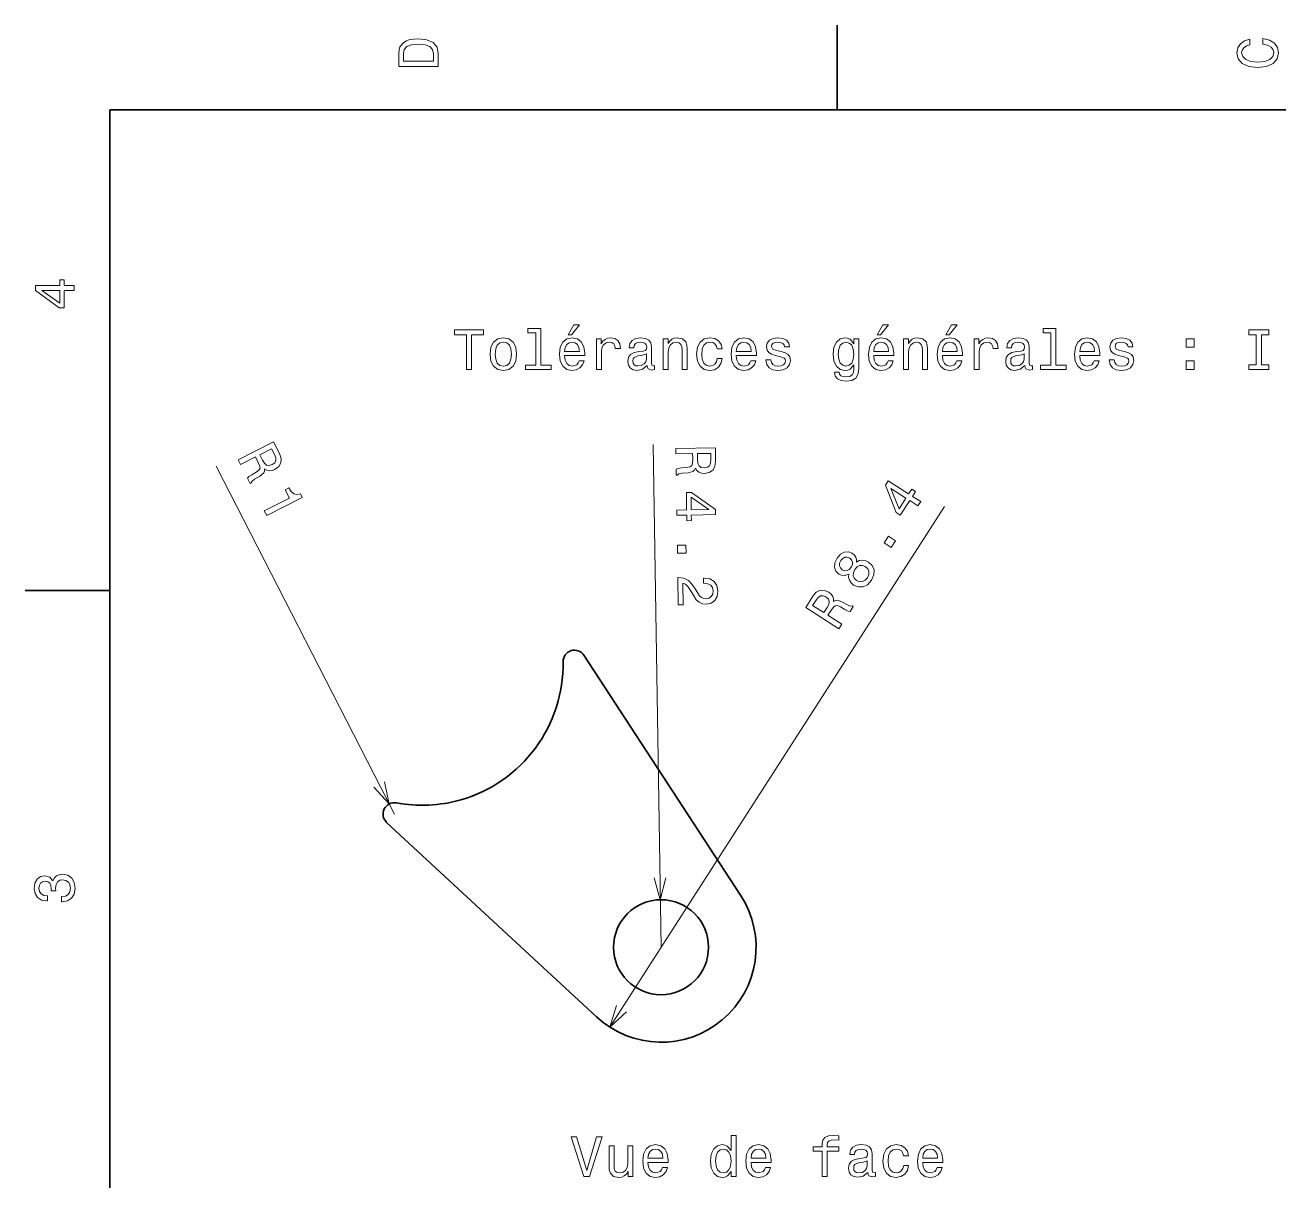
# Model space of a CAD drawing. Extents: x 0 to 297, y 0 to 210.
# Drawn here: x 2.5 to 113.4, y 105.3 to 207.5 of the extents above; entities that cross this region are included whole.
import ezdxf

# ---------------------------------------------------------------- set-up
doc = ezdxf.new("R2010")
doc.units = 0

msp = doc.modelspace()

# ---------------------------------------------------------------- linework, layer by layer
at = {"color": 7, "lineweight": 35, "ltscale": 0.1875}
for p, q in [((74.300003, 200), (74.300003, 207.5)), ((10, 157.5), (2.5, 157.5))]:
    msp.add_line(p, q, dxfattribs=at)
at = {"color": 7, "lineweight": 35}
for p, q in [((287, 200), (10, 200)), ((10, 200), (10, 10)), ((65.762527, 130.56308), (51.910587, 151.782425)), ((34.46698, 137.011246), (53.017422, 119.811623))]:
    msp.add_line(p, q, dxfattribs=at)
at = {"color": 7, "lineweight": 13}
for p, q in [((58.728611, 125.971352), (58.031227, 170.418152)), ((35.146881, 137.744553), (19.380802, 168.495377)), ((54.184708, 118.906441), (83.795189, 164.945099))]:
    msp.add_line(p, q, dxfattribs=at)
for points in [[(35.533215, 204.994965), (35.533215, 203.829971), (39.033215, 203.829971), (39.033215, 204.994965), (38.922264, 205.544678), (38.584366, 205.953171), (38.034657, 206.205338), (37.283215, 206.296112), (36.516644, 206.215424), (36.21405, 206.114563), (35.971977, 205.973343), (35.644165, 205.56485), (35.563473, 205.297562)], [(111.93206, 205.817017), (112.35569, 205.716141), (112.658287, 205.549713), (112.844887, 205.317734), (112.905403, 205.045395), (112.814629, 204.71759), (112.54229, 204.460388), (112.098488, 204.28891), (111.483215, 204.233429), (110.872986, 204.28891), (110.424141, 204.455338), (110.151802, 204.71254), (110.055984, 205.045395), (110.106415, 205.287476), (110.247627, 205.494247), (110.474571, 205.655624), (110.787247, 205.766571), (110.787247, 206.245682), (110.308144, 206.094391), (109.94503, 205.832138), (109.718086, 205.474075), (109.637398, 205.045395), (109.763474, 204.510818), (110.116501, 204.10231), (110.696472, 203.840057), (111.483215, 203.749283), (112.269958, 203.840057), (112.84993, 204.10231), (113.208, 204.510818), (113.329041, 205.045395), (113.233215, 205.51442), (112.965927, 205.892654), (112.527161, 206.159943), (111.93206, 206.301163)], [(35.951801, 204.959656), (36.027451, 205.342941), (36.259438, 205.605194), (36.672985, 205.761536), (37.283215, 205.811966), (37.873272, 205.756485), (38.286816, 205.600143), (38.533936, 205.332855), (38.614628, 204.959656), (38.614628, 204.298996), (35.951801, 204.298996)], [(6.833213, 184.02739), (6.833213, 184.481277), (5.965778, 184.481277), (5.965778, 184.98056), (5.56232, 184.98056), (5.56232, 184.481277), (3.408862, 184.481277), (3.408862, 184.022339), (5.521974, 182.489197), (5.965778, 182.489197), (5.965778, 184.02739)], [(5.56232, 182.912827), (3.993876, 184.02739), (5.56232, 184.02739)], [(50.509377, 180.128555), (50.806927, 180.128555), (51.507935, 180.985901), (51.013699, 180.985901)], [(77.83358, 180.128555), (78.131134, 180.128555), (78.832138, 180.985901), (78.337906, 180.985901)], [(83.905624, 180.128555), (84.203171, 180.128555), (84.904182, 180.985901), (84.409943, 180.985901)], [(41.5173, 177.052185), (41.981277, 177.052185), (41.981277, 180.128555), (43.040356, 180.128555), (43.040356, 180.552185), (40.453178, 180.552185), (40.453178, 180.128555), (41.5173, 180.128555)], [(43.610241, 178.403763), (43.690933, 177.788498), (43.92292, 177.33461), (44.291077, 177.052185), (44.785313, 176.95636), (45.274506, 177.052185), (45.642662, 177.329559), (45.874649, 177.783447), (45.960384, 178.403763), (45.874649, 179.019043), (45.642662, 179.477982), (45.274506, 179.755356), (44.785313, 179.856216), (44.291077, 179.755356), (43.92292, 179.472931), (43.690933, 179.019043)], [(47.65995, 180.300018), (47.65995, 177.425385), (46.747128, 177.425385), (46.747128, 177.052185), (49.011536, 177.052185), (49.011536, 177.425385), (48.103756, 177.425385), (48.103756, 180.673218), (46.963985, 180.673218), (46.963985, 180.300018)], [(50.201736, 178.277695), (51.976955, 178.277695), (51.981998, 178.484467), (51.901306, 179.064438), (51.679405, 179.498154), (51.326378, 179.760391), (50.857357, 179.856216), (50.398426, 179.755356), (50.045399, 179.472931), (49.818455, 179.014008), (49.737762, 178.408813), (49.813412, 177.788498), (50.040356, 177.33461), (50.388336, 177.052185), (50.842228, 176.95636), (51.2356, 177.021927), (51.558365, 177.19339), (51.795399, 177.465729), (51.931564, 177.828842), (51.492805, 177.828842), (51.402027, 177.627106), (51.270905, 177.475815), (50.897705, 177.354782), (50.610241, 177.410248), (50.393379, 177.586761), (50.252171, 177.874237), (50.201736, 178.262558)], [(53.015862, 177.052185), (53.459663, 177.052185), (53.459663, 178.600449), (53.505051, 178.973648), (53.64122, 179.240952), (53.863121, 179.402328), (54.160671, 179.457809), (54.382576, 179.422501), (54.549, 179.32164), (54.649864, 179.150162), (54.685169, 178.918182), (55.134018, 178.918182), (55.073498, 179.326675), (54.90707, 179.619186), (54.629692, 179.7957), (54.25145, 179.856216), (53.994247, 179.815872), (53.772343, 179.715012), (53.575657, 179.543533), (53.419319, 179.311554), (53.419319, 179.760391), (53.015862, 179.760391)], [(57.494247, 177.405212), (57.494247, 177.390076), (57.519463, 177.218613), (57.595108, 177.09758), (57.912834, 177.001755), (58.15995, 177.042099), (58.15995, 177.38504), (58.054047, 177.369904), (57.912834, 177.435471), (57.887619, 177.637207), (57.887619, 179.039215), (57.827099, 179.397293), (57.650589, 179.649445), (57.342949, 179.800751), (56.909233, 179.856216), (56.485603, 179.7957), (56.17292, 179.624237), (55.976234, 179.356934), (55.910675, 179.003922), (55.910675, 178.973648), (56.30909, 178.973648), (56.344391, 179.185471), (56.455341, 179.336761), (56.636898, 179.427551), (56.894104, 179.462845), (57.14122, 179.437637), (57.317734, 179.361984), (57.423641, 179.230865), (57.458946, 179.049301), (57.43877, 178.837494), (57.358078, 178.731583), (57.156349, 178.681152), (56.778107, 178.640808), (56.344391, 178.550018), (56.036755, 178.388641), (55.855198, 178.136475), (55.799721, 177.763275), (55.850155, 177.43042), (56.006493, 177.183304), (56.258656, 177.026962), (56.606636, 176.971497), (57.075661, 177.077408)], [(58.921478, 177.052185), (59.365284, 177.052185), (59.365284, 178.615585), (59.410675, 178.973648), (59.556927, 179.235901), (59.783871, 179.397293), (60.086464, 179.457809), (60.328541, 179.407379), (60.479836, 179.27121), (60.555485, 179.044266), (60.580704, 178.741669), (60.580704, 177.052185), (61.024506, 177.052185), (61.024506, 178.832443), (61.004333, 179.190521), (60.913555, 179.488068), (60.616005, 179.760391), (60.152027, 179.856216), (59.894821, 179.820923), (59.677963, 179.725098), (59.491364, 179.563705), (59.345108, 179.346848), (59.345108, 179.760391), (58.921478, 179.760391)], [(63.682289, 178.862701), (64.121048, 178.862701), (64.030273, 179.266159), (63.813412, 179.583893), (63.475517, 179.780579), (63.036755, 179.856216), (62.552605, 179.755356), (62.184448, 179.472931), (61.952461, 179.014008), (61.871769, 178.398727), (61.947418, 177.788498), (62.174362, 177.33461), (62.532433, 177.052185), (63.021626, 176.95636), (63.455345, 177.032013), (63.79324, 177.24382), (64.025223, 177.576675), (64.126091, 178.020477), (63.702461, 178.020477), (63.626812, 177.738068), (63.485603, 177.526245), (63.283875, 177.395126), (63.036755, 177.354782), (62.729118, 177.420334), (62.507217, 177.62207), (62.371048, 177.949875), (62.325661, 178.413849), (62.371048, 178.867752), (62.51226, 179.195557), (62.739204, 179.397293), (63.036755, 179.467896), (63.299004, 179.422501), (63.495689, 179.306503), (63.626812, 179.114868)], [(65.381851, 178.277695), (67.157074, 178.277695), (67.162109, 178.484467), (67.081421, 179.064438), (66.85952, 179.498154), (66.506493, 179.760391), (66.037476, 179.856216), (65.578537, 179.755356), (65.225517, 179.472931), (64.998566, 179.014008), (64.917877, 178.408813), (64.99353, 177.788498), (65.220474, 177.33461), (65.568451, 177.052185), (66.022346, 176.95636), (66.415718, 177.021927), (66.73848, 177.19339), (66.975517, 177.465729), (67.111679, 177.828842), (66.67292, 177.828842), (66.582138, 177.627106), (66.451019, 177.475815), (66.07782, 177.354782), (65.790359, 177.410248), (65.573502, 177.586761), (65.432289, 177.874237), (65.381851, 178.262558)], [(69.355919, 178.630722), (68.927246, 178.731583), (68.60952, 178.84758), (68.503616, 179.08461), (68.533875, 179.251038), (68.639778, 179.37207), (68.811249, 179.447723), (69.058365, 179.477982), (69.295395, 179.447723), (69.481995, 179.356934), (69.603035, 179.220779), (69.653465, 179.039215), (70.087189, 179.039215), (70.087189, 179.049301), (70.011536, 179.377106), (69.804764, 179.634323), (69.481995, 179.7957), (69.058365, 179.856216), (68.629692, 179.7957), (68.317017, 179.629272), (68.120331, 179.382156), (68.059807, 179.069473), (68.105194, 178.766876), (68.246407, 178.555069), (68.478394, 178.403763), (68.816292, 178.297867), (69.310532, 178.176819), (69.613121, 178.050751), (69.693817, 177.949875), (69.724075, 177.798584), (69.67868, 177.611984), (69.557648, 177.470779), (69.360962, 177.37999), (69.098709, 177.349731), (68.821335, 177.37999), (68.619606, 177.485901), (68.483437, 177.657379), (68.427963, 177.894409), (67.99929, 177.894409), (68.069893, 177.490952), (68.276665, 177.198441), (68.604477, 177.021927), (69.058365, 176.95636), (69.532433, 177.021927), (69.880417, 177.198441), (70.092224, 177.480865), (70.167877, 177.849014), (70.112404, 178.166733), (69.956062, 178.383591), (69.698853, 178.524811)], [(76.209663, 177.173218), (76.209663, 179.760391), (75.786026, 179.760391), (75.786026, 179.32164), (75.438049, 179.720047), (75.226227, 179.820923), (74.989197, 179.856216), (74.560532, 179.755356), (74.227676, 179.472931), (74.010818, 179.019043), (73.935165, 178.408813), (74.010818, 177.793533), (74.227676, 177.339645), (74.560532, 177.052185), (74.989197, 176.95636), (75.231277, 176.991669), (75.433006, 177.082443), (75.786026, 177.465729), (75.786026, 177.082443), (75.745682, 176.779846), (75.634735, 176.562988), (75.422913, 176.436905), (75.105194, 176.391525), (74.82782, 176.421783), (74.631134, 176.497437), (74.515137, 176.628555), (74.479836, 176.805069), (74.051163, 176.805069), (74.051163, 176.784897), (74.116722, 176.462128), (74.318451, 176.220047), (74.64122, 176.063705), (75.079979, 176.00824), (75.604477, 176.083893), (75.952454, 176.2957), (76.149139, 176.663864)], [(77.52594, 178.277695), (79.301163, 178.277695), (79.306198, 178.484467), (79.22551, 179.064438), (79.003609, 179.498154), (78.650581, 179.760391), (78.181564, 179.856216), (77.722626, 179.755356), (77.369598, 179.472931), (77.142654, 179.014008), (77.061966, 178.408813), (77.137619, 177.788498), (77.364563, 177.33461), (77.71254, 177.052185), (78.166428, 176.95636), (78.559807, 177.021927), (78.882568, 177.19339), (79.119598, 177.465729), (79.255768, 177.828842), (78.817009, 177.828842), (78.726227, 177.627106), (78.595108, 177.475815), (78.221909, 177.354782), (77.934448, 177.410248), (77.71759, 177.586761), (77.57637, 177.874237), (77.52594, 178.262558)], [(80.173637, 177.052185), (80.617439, 177.052185), (80.617439, 178.615585), (80.662827, 178.973648), (80.809082, 179.235901), (81.036026, 179.397293), (81.338623, 179.457809), (81.580696, 179.407379), (81.731995, 179.27121), (81.807648, 179.044266), (81.832855, 178.741669), (81.832855, 177.052185), (82.276665, 177.052185), (82.276665, 178.832443), (82.256485, 179.190521), (82.16571, 179.488068), (81.868164, 179.760391), (81.40419, 179.856216), (81.14698, 179.820923), (80.930122, 179.725098), (80.743523, 179.563705), (80.597267, 179.346848), (80.597267, 179.760391), (80.173637, 179.760391)], [(83.597992, 178.277695), (85.373199, 178.277695), (85.37825, 178.484467), (85.297554, 179.064438), (85.075653, 179.498154), (84.722626, 179.760391), (84.253609, 179.856216), (83.794678, 179.755356), (83.44165, 179.472931), (83.214706, 179.014008), (83.13401, 178.408813), (83.209656, 177.788498), (83.4366, 177.33461), (83.784592, 177.052185), (84.23848, 176.95636), (84.631851, 177.021927), (84.95462, 177.19339), (85.19165, 177.465729), (85.32782, 177.828842), (84.889053, 177.828842), (84.798279, 177.627106), (84.667152, 177.475815), (84.293953, 177.354782), (84.006485, 177.410248), (83.789627, 177.586761), (83.648422, 177.874237), (83.597992, 178.262558)], [(86.412109, 177.052185), (86.855911, 177.052185), (86.855911, 178.600449), (86.901306, 178.973648), (87.037468, 179.240952), (87.259369, 179.402328), (87.556915, 179.457809), (87.778824, 179.422501), (87.945251, 179.32164), (88.046112, 179.150162), (88.081421, 178.918182), (88.530258, 178.918182), (88.469742, 179.326675), (88.303314, 179.619186), (88.02594, 179.7957), (87.647697, 179.856216), (87.390495, 179.815872), (87.168594, 179.715012), (86.971909, 179.543533), (86.815567, 179.311554), (86.815567, 179.760391), (86.412109, 179.760391)], [(90.890488, 177.405212), (90.890488, 177.390076), (90.91571, 177.218613), (90.991356, 177.09758), (91.309082, 177.001755), (91.556198, 177.042099), (91.556198, 177.38504), (91.450287, 177.369904), (91.309082, 177.435471), (91.283859, 177.637207), (91.283859, 179.039215), (91.223343, 179.397293), (91.046829, 179.649445), (90.739197, 179.800751), (90.305481, 179.856216), (89.881851, 179.7957), (89.569168, 179.624237), (89.372482, 179.356934), (89.306915, 179.003922), (89.306915, 178.973648), (89.705338, 178.973648), (89.740639, 179.185471), (89.851593, 179.336761), (90.033142, 179.427551), (90.290344, 179.462845), (90.537468, 179.437637), (90.713982, 179.361984), (90.819885, 179.230865), (90.855194, 179.049301), (90.835022, 178.837494), (90.754326, 178.731583), (90.552597, 178.681152), (90.174355, 178.640808), (89.740639, 178.550018), (89.432999, 178.388641), (89.25145, 178.136475), (89.195969, 177.763275), (89.246399, 177.43042), (89.40274, 177.183304), (89.654907, 177.026962), (90.002884, 176.971497), (90.471909, 177.077408)], [(93.200287, 180.300018), (93.200287, 177.425385), (92.287468, 177.425385), (92.287468, 177.052185), (94.55188, 177.052185), (94.55188, 177.425385), (93.644096, 177.425385), (93.644096, 180.673218), (92.504326, 180.673218), (92.504326, 180.300018)], [(95.742081, 178.277695), (97.517288, 178.277695), (97.522339, 178.484467), (97.441643, 179.064438), (97.219742, 179.498154), (96.866714, 179.760391), (96.397697, 179.856216), (95.938766, 179.755356), (95.585739, 179.472931), (95.358795, 179.014008), (95.278099, 178.408813), (95.353745, 177.788498), (95.580688, 177.33461), (95.92868, 177.052185), (96.382568, 176.95636), (96.77594, 177.021927), (97.098709, 177.19339), (97.335739, 177.465729), (97.471909, 177.828842), (97.033142, 177.828842), (96.942368, 177.627106), (96.811241, 177.475815), (96.438042, 177.354782), (96.150574, 177.410248), (95.933716, 177.586761), (95.792511, 177.874237), (95.742081, 178.262558)], [(99.716141, 178.630722), (99.28746, 178.731583), (98.969742, 178.84758), (98.863831, 179.08461), (98.894089, 179.251038), (99, 179.37207), (99.171471, 179.447723), (99.418587, 179.477982), (99.655624, 179.447723), (99.842224, 179.356934), (99.963257, 179.220779), (100.013687, 179.039215), (100.447403, 179.039215), (100.447403, 179.049301), (100.371758, 179.377106), (100.164986, 179.634323), (99.842224, 179.7957), (99.418587, 179.856216), (98.989914, 179.7957), (98.677231, 179.629272), (98.480545, 179.382156), (98.420029, 179.069473), (98.465424, 178.766876), (98.606628, 178.555069), (98.838615, 178.403763), (99.176514, 178.297867), (99.670746, 178.176819), (99.973343, 178.050751), (100.054031, 177.949875), (100.08429, 177.798584), (100.03891, 177.611984), (99.91787, 177.470779), (99.721184, 177.37999), (99.458939, 177.349731), (99.181557, 177.37999), (98.979828, 177.485901), (98.843658, 177.657379), (98.788185, 177.894409), (98.359512, 177.894409), (98.430115, 177.490952), (98.636887, 177.198441), (98.964699, 177.021927), (99.418587, 176.95636), (99.892654, 177.021927), (100.240631, 177.198441), (100.452454, 177.480865), (100.528099, 177.849014), (100.472626, 178.166733), (100.316284, 178.383591), (100.059082, 178.524811)], [(105.157784, 179.008957), (105.853745, 179.008957), (105.853745, 179.760391), (105.157784, 179.760391)], [(111.345825, 177.475815), (110.700287, 177.475815), (110.700287, 177.052185), (112.45533, 177.052185), (112.45533, 177.475815), (111.809799, 177.475815), (111.809799, 180.128555), (112.45533, 180.128555), (112.45533, 180.552185), (110.700287, 180.552185), (110.700287, 180.128555), (111.345825, 180.128555)], [(44.064129, 178.408813), (44.10952, 178.862701), (44.250729, 179.190521), (44.477676, 179.392242), (44.785313, 179.462845), (45.087906, 179.392242), (45.31485, 179.195557), (45.456062, 178.862701), (45.506493, 178.408813), (45.456062, 177.949875), (45.31485, 177.61702), (45.087906, 177.415298), (44.785313, 177.349731), (44.477676, 177.415298), (44.250729, 177.61702), (44.10952, 177.949875)], [(50.201736, 178.650894), (50.257214, 178.998871), (50.393379, 179.256073), (50.600155, 179.412415), (50.87249, 179.467896), (51.139778, 179.412415), (51.34655, 179.256073), (51.472633, 178.998871), (51.518021, 178.650894)], [(65.381851, 178.650894), (65.437332, 178.998871), (65.573502, 179.256073), (65.780273, 179.412415), (66.052605, 179.467896), (66.319893, 179.412415), (66.526665, 179.256073), (66.652748, 178.998871), (66.698135, 178.650894)], [(74.394104, 178.408813), (74.439484, 178.857666), (74.575653, 179.190521), (74.787476, 179.387207), (75.069893, 179.457809), (75.367447, 179.387207), (75.58934, 179.190521), (75.72551, 178.857666), (75.77594, 178.408813), (75.72551, 177.949875), (75.58934, 177.62207), (75.367447, 177.420334), (75.069893, 177.354782), (74.787476, 177.420334), (74.575653, 177.62207), (74.439484, 177.954926)], [(77.52594, 178.650894), (77.581421, 178.998871), (77.71759, 179.256073), (77.924362, 179.412415), (78.196693, 179.467896), (78.463989, 179.412415), (78.670761, 179.256073), (78.796837, 178.998871), (78.842224, 178.650894)], [(83.597992, 178.650894), (83.653458, 178.998871), (83.789627, 179.256073), (83.996399, 179.412415), (84.268738, 179.467896), (84.536026, 179.412415), (84.742798, 179.256073), (84.868881, 178.998871), (84.914268, 178.650894)], [(95.742081, 178.650894), (95.797546, 178.998871), (95.933716, 179.256073), (96.140488, 179.412415), (96.412827, 179.467896), (96.680115, 179.412415), (96.886887, 179.256073), (97.01297, 178.998871), (97.058357, 178.650894)], [(57.443813, 178.000305), (57.383293, 177.738068), (57.221912, 177.536331), (56.979836, 177.405212), (56.682289, 177.359818), (56.490646, 177.38504), (56.354477, 177.465729), (56.268742, 177.606934), (56.243526, 177.803619), (56.263699, 177.980133), (56.344391, 178.106216), (56.667156, 178.247437), (57.075661, 178.307953), (57.443813, 178.428986)], [(90.840057, 178.000305), (90.779541, 177.738068), (90.618164, 177.536331), (90.376083, 177.405212), (90.078537, 177.359818), (89.886887, 177.38504), (89.750725, 177.465729), (89.664993, 177.606934), (89.639771, 177.803619), (89.659943, 177.980133), (89.740639, 178.106216), (90.0634, 178.247437), (90.471909, 178.307953), (90.840057, 178.428986)], [(105.157784, 177.052185), (105.853745, 177.052185), (105.853745, 177.803619), (105.157784, 177.803619)], [(21.339993, 169.0578), (21.553974, 168.640442), (22.868889, 169.314606), (23.087475, 168.888275), (23.235073, 168.56723), (23.273487, 168.337555), (23.180611, 168.153915), (22.938843, 167.973282), (22.546448, 167.743759), (22.295475, 167.581085), (22.166016, 167.446701), (22.407608, 166.975479), (22.492874, 167.019196), (22.565613, 167.186844), (22.780567, 167.342392), (23.267094, 167.6315), (23.60046, 167.898773), (23.664223, 168.061813), (23.666656, 168.26709), (23.870888, 168.145111), (24.092384, 168.099976), (24.331261, 168.120438), (24.58292, 168.215454), (24.927677, 168.471558), (25.11837, 168.796036), (25.137047, 169.179657), (24.988308, 169.613464), (24.454502, 170.654633)], [(24.547024, 169.534576), (24.660454, 169.247009), (24.674126, 169.010315), (24.579178, 168.808624), (24.353058, 168.641678), (24.069759, 168.553101), (23.850563, 168.59375), (23.66394, 168.758759), (23.496548, 169.029999), (23.250351, 169.510178), (24.287025, 170.041687)], [(60.037151, 170.056213), (60.04451, 169.58725), (61.521996, 169.610428), (61.52951, 169.131378), (61.51992, 168.778168), (61.452805, 168.555176), (61.2883, 168.431549), (60.991577, 168.37645), (60.538136, 168.344116), (60.241096, 168.309204), (60.065556, 168.245911), (60.073864, 167.716446), (60.169674, 167.717941), (60.309048, 167.836136), (60.570629, 167.8806), (61.134846, 167.924759), (61.55204, 168.017044), (61.681328, 168.135086), (61.774288, 168.318115), (61.903519, 168.118393), (62.082226, 167.97998), (62.305523, 167.892685), (62.573257, 167.866623), (62.995728, 167.943863), (63.310246, 168.150558), (63.496643, 168.486374), (63.555077, 168.941238), (63.53672, 170.111115)], [(63.124397, 169.065613), (63.098969, 168.757538), (63.006561, 168.539215), (62.832207, 168.400299), (62.555576, 168.350555), (62.262314, 168.396393), (62.083687, 168.52977), (61.989281, 168.760315), (61.95908, 169.077606), (61.950615, 169.617157), (63.115456, 169.635437)], [(23.653049, 164.546326), (23.862431, 164.137939), (26.999378, 165.746262), (26.842916, 166.051422), (26.527748, 165.991852), (26.260918, 166.059082), (26.026661, 166.250671), (25.815891, 166.573349), (25.497261, 166.409973), (25.870003, 165.682953)], [(81.441956, 164.983536), (81.687485, 165.36528), (80.957916, 165.834518), (81.227997, 166.25444), (80.888672, 166.472687), (80.618584, 166.052765), (78.807396, 167.217651), (78.559143, 166.831665), (79.507057, 164.399139), (79.880325, 164.159058), (80.712387, 165.452759)], [(79.770149, 164.733612), (79.053902, 166.51944), (80.373062, 165.671021)], [(60.122463, 164.618835), (60.129585, 164.165009), (60.996914, 164.178619), (61.004745, 163.679398), (61.408157, 163.68573), (61.400322, 164.184937), (63.553516, 164.218719), (63.546314, 164.677612), (61.409409, 166.177399), (60.96566, 166.170441), (60.989792, 164.632446)], [(61.375717, 165.753189), (62.961452, 164.663391), (61.3932, 164.638779)], [(79.082703, 161.315353), (79.459183, 161.900696), (78.827171, 162.30719), (78.450699, 161.721832)], [(60.171268, 161.50856), (60.182186, 160.812683), (60.933533, 160.824463), (60.922615, 161.52034)], [(75.32531, 158.960144), (75.304947, 158.667435), (75.374886, 158.412582), (75.522705, 158.185577), (75.753868, 157.994934), (76.175026, 157.820007), (76.593193, 157.826874), (76.984436, 158.024963), (77.334808, 158.41124), (77.538239, 158.886032), (77.556206, 159.324188), (77.389023, 159.70755), (77.057892, 160.022446), (76.785812, 160.149475), (76.520683, 160.194077), (76.25705, 160.147766), (76.001877, 160.01207), (76.009201, 160.247223), (75.94561, 160.456009), (75.822319, 160.637238), (75.630852, 160.796371), (75.286041, 160.922195), (74.929688, 160.899551), (74.587234, 160.712051), (74.285049, 160.372742), (74.098907, 159.952789), (74.070343, 159.563416), (74.194809, 159.225525), (74.45504, 158.968216), (74.676521, 158.855743), (74.89257, 158.818726)], [(74.748146, 159.34935), (74.583336, 159.503311), (74.504593, 159.697876), (74.519188, 159.916336), (74.62439, 160.154495), (74.794724, 160.344757), (74.987465, 160.448639), (75.197159, 160.457687), (75.40834, 160.375824), (75.574661, 160.21489), (75.657646, 160.017609), (75.651535, 159.793671), (75.54483, 159.5625), (75.371758, 159.367996), (75.174774, 159.26683), (74.960846, 159.260513)], [(76.007278, 158.407593), (75.80703, 158.590363), (75.716476, 158.822479), (75.728958, 159.08429), (75.854469, 159.363342), (76.053596, 159.58905), (76.286644, 159.709), (76.535431, 159.72287), (76.787514, 159.620712), (77.002014, 159.422791), (77.105286, 159.182465), (77.101288, 158.915207), (76.978508, 158.640396), (76.776642, 158.410461), (76.535118, 158.295959), (76.273605, 158.290268)], [(60.216034, 158.655441), (60.253777, 156.250122), (60.687439, 156.256927), (60.657612, 158.15799), (60.896275, 158.055817), (61.095783, 157.877365), (61.462593, 157.323257), (61.618538, 157.028107), (61.840591, 156.6987), (62.096443, 156.465652), (62.396091, 156.334167), (62.734737, 156.289047), (63.156971, 156.381424), (63.486065, 156.623642), (63.692158, 156.990036), (63.760437, 157.46019), (63.667118, 157.942932), (63.424339, 158.307327), (63.042427, 158.538391), (62.541943, 158.611237), (62.471344, 158.610138), (62.478546, 158.151245), (62.518887, 158.151886), (62.862495, 158.111877), (63.116764, 157.979691), (63.281528, 157.765396), (63.341507, 157.478836), (63.29567, 157.185577), (63.173008, 156.966766), (62.978561, 156.822479), (62.732265, 156.768173), (62.499748, 156.799835), (62.301586, 156.892563), (62.127605, 157.051239), (61.972847, 157.270737), (61.806812, 157.56572), (61.48642, 158.054993), (61.148148, 158.397705), (60.741493, 158.598114), (60.231163, 158.655685)], [(74.458359, 154.125381), (74.712074, 154.519852), (73.469269, 155.319183), (73.728432, 155.722137), (73.932129, 156.010864), (74.111542, 156.159302), (74.316994, 156.171082), (74.594528, 156.052536), (74.989922, 155.828217), (75.256546, 155.692719), (75.437744, 155.648132), (75.724197, 156.093506), (75.6436, 156.14534), (75.46209, 156.124176), (75.219696, 156.232101), (74.725533, 156.50795), (74.327103, 156.662277), (74.154068, 156.635651), (73.975266, 156.534775), (73.978348, 156.772644), (73.906281, 156.986893), (73.768753, 157.183289), (73.56031, 157.353317), (73.165817, 157.523102), (72.789474, 157.525299), (72.448235, 157.349014), (72.147568, 157.002731), (71.514648, 156.018677)], [(72.437172, 156.660568), (72.629036, 156.902939), (72.826935, 157.033493), (73.049057, 157.052536), (73.3069, 156.940674), (73.525635, 156.740021), (73.600433, 156.530014), (73.551292, 156.285797), (73.400627, 156.004929), (73.108727, 155.551071), (72.128899, 156.181259)], [(5.73379, 129.979111), (5.769093, 129.979111), (6.253242, 130.059799), (6.616354, 130.296829), (6.848343, 130.670029), (6.934078, 131.164276), (6.848343, 131.688766), (6.626441, 132.082138), (6.273415, 132.334305), (5.819525, 132.425079), (5.521974, 132.384735), (5.279899, 132.273788), (5.0933, 132.092224), (4.957133, 131.850143), (4.684798, 132.177963), (4.251081, 132.293961), (3.857709, 132.218307), (3.560158, 132.00145), (3.373559, 131.648422), (3.307997, 131.164276), (3.388689, 130.710388), (3.610591, 130.362396), (3.963617, 130.135452), (4.432637, 130.059799), (4.46794, 130.059799), (4.46794, 130.508652), (4.145173, 130.548996), (3.913184, 130.680115), (3.771974, 130.891937), (3.721542, 131.189484), (3.761888, 131.451736), (3.867795, 131.643372), (4.039265, 131.759369), (4.271254, 131.804764), (4.518372, 131.759369), (4.684798, 131.638336), (4.785663, 131.426514), (4.815922, 131.139053), (4.810879, 130.942368), (5.209294, 130.942368), (5.199208, 131.189484), (5.244596, 131.507217), (5.365634, 131.744247), (5.56232, 131.885452), (5.819525, 131.935883), (6.112032, 131.880417), (6.328891, 131.734161), (6.465058, 131.502167), (6.510447, 131.194534), (6.460014, 130.876801), (6.308718, 130.644821), (6.066643, 130.498566), (5.73379, 130.443085)], [(53.033283, 109.219765), (52.155762, 106.23922), (51.253021, 109.219765), (50.773914, 109.219765), (51.903599, 105.714722), (52.407921, 105.714722), (53.51239, 109.219765)], [(64.920166, 106.133308), (64.920166, 105.714722), (65.363976, 105.714722), (65.363976, 109.335762), (64.925217, 109.335762), (64.925217, 108.009392), (64.587318, 108.392677), (64.380547, 108.483452), (64.143509, 108.518753), (63.714836, 108.417892), (63.381985, 108.135468), (63.165127, 107.68158), (63.089478, 107.07135), (63.165127, 106.461121), (63.381985, 106.002182), (63.714836, 105.714722), (64.143509, 105.618904), (64.380547, 105.654205), (64.592361, 105.74498)], [(72.979248, 107.953918), (72.979248, 105.714722), (73.42305, 105.714722), (73.42305, 107.953918), (74.431702, 107.953918), (74.431702, 108.332153), (73.42305, 108.332153), (73.42305, 108.498581), (73.458359, 108.70031), (73.574348, 108.836479), (73.771034, 108.917168), (74.053459, 108.947433), (74.431702, 108.927261), (74.431702, 109.310547), (73.952591, 109.335762), (73.518875, 109.290367), (73.216278, 109.154205), (73.034729, 108.917168), (72.979248, 108.579277), (72.979248, 108.332153), (72.16729, 108.332153), (72.16729, 107.953918)], [(56.235733, 108.422935), (55.791927, 108.422935), (55.791927, 106.859535), (55.741493, 106.496422), (55.595242, 106.234177), (55.368298, 106.072792), (55.070747, 106.022362), (54.833714, 106.062706), (54.682419, 106.183739), (54.596684, 106.390511), (54.576511, 106.683022), (54.576511, 108.422935), (54.132706, 108.422935), (54.132706, 106.642677), (54.147835, 106.284607), (54.243656, 105.987053), (54.536163, 105.714722), (55.005184, 105.618904), (55.257347, 105.654205), (55.474205, 105.74498), (55.660805, 105.901321), (55.812099, 106.128265), (55.812099, 105.714722), (56.235733, 105.714722)], [(57.572186, 106.940224), (59.347404, 106.940224), (59.352448, 107.146996), (59.271755, 107.726967), (59.04985, 108.16069), (58.696827, 108.422935), (58.227806, 108.518753), (57.768871, 108.417892), (57.415848, 108.135468), (57.1889, 107.676537), (57.108212, 107.07135), (57.183857, 106.451035), (57.410805, 105.997139), (57.758785, 105.714722), (58.212677, 105.618904), (58.606049, 105.684464), (58.928814, 105.855934), (59.165848, 106.128265), (59.302013, 106.491379), (58.863255, 106.491379), (58.772476, 106.28965), (58.64135, 106.138351), (58.26815, 106.017319), (57.98069, 106.072792), (57.763828, 106.249306), (57.62262, 106.536766), (57.572186, 106.925095)], [(57.572186, 107.313423), (57.627663, 107.661407), (57.763828, 107.91861), (57.970604, 108.074951), (58.242935, 108.130424), (58.510227, 108.074951), (58.716999, 107.91861), (58.843079, 107.661407), (58.88847, 107.313423)], [(64.219162, 108.120338), (64.511665, 108.049736), (64.733566, 107.85305), (64.864693, 107.525238), (64.915131, 107.07135), (64.864693, 106.612419), (64.733566, 106.284607), (64.511665, 106.082878), (64.219162, 106.017319), (63.941784, 106.082878), (63.729969, 106.284607), (63.588757, 106.617462), (63.543369, 107.07135), (63.588757, 107.520195), (63.729969, 107.848007), (63.941784, 108.049736)], [(66.680252, 106.940224), (68.455475, 106.940224), (68.460518, 107.146996), (68.379822, 107.726967), (68.157921, 108.16069), (67.804893, 108.422935), (67.335876, 108.518753), (66.876938, 108.417892), (66.523918, 108.135468), (66.296974, 107.676537), (66.216278, 107.07135), (66.291931, 106.451035), (66.518875, 105.997139), (66.866852, 105.714722), (67.320747, 105.618904), (67.714119, 105.684464), (68.03688, 105.855934), (68.273918, 106.128265), (68.41008, 106.491379), (67.971321, 106.491379), (67.880547, 106.28965), (67.74942, 106.138351), (67.376221, 106.017319), (67.08876, 106.072792), (66.871902, 106.249306), (66.73069, 106.536766), (66.680252, 106.925095)], [(66.680252, 107.313423), (66.735733, 107.661407), (66.871902, 107.91861), (67.078674, 108.074951), (67.351006, 108.130424), (67.618301, 108.074951), (67.825073, 107.91861), (67.951149, 107.661407), (67.996536, 107.313423)], [(77.008789, 106.067749), (77.008789, 106.05262), (77.034004, 105.881149), (77.10965, 105.760109), (77.427376, 105.664291), (77.674492, 105.704636), (77.674492, 106.047577), (77.568588, 106.032448), (77.427376, 106.098007), (77.402161, 106.299736), (77.402161, 107.701752), (77.341644, 108.059822), (77.165131, 108.311981), (76.857491, 108.46328), (76.423775, 108.518753), (76.000137, 108.458237), (75.687462, 108.286766), (75.490776, 108.019478), (75.425217, 107.666451), (75.425217, 107.636192), (75.823624, 107.636192), (75.858932, 107.848007), (75.969879, 107.999306), (76.151436, 108.09008), (76.408646, 108.125381), (76.655762, 108.100166), (76.832275, 108.024521), (76.938179, 107.893394), (76.97348, 107.711838), (76.953308, 107.500023), (76.87262, 107.394119), (76.670891, 107.343681), (76.292648, 107.303337), (75.858932, 107.212563), (75.551292, 107.051178), (75.369736, 106.799019), (75.314262, 106.425819), (75.364693, 106.092964), (75.521034, 105.845848), (75.773193, 105.689507), (76.121178, 105.634033), (76.590195, 105.739937)], [(80.160805, 107.525238), (80.599564, 107.525238), (80.508789, 107.928696), (80.291931, 108.246422), (79.954033, 108.443108), (79.515274, 108.518753), (79.03112, 108.417892), (78.662964, 108.135468), (78.430977, 107.676537), (78.350281, 107.061264), (78.425934, 106.451035), (78.652878, 105.997139), (79.010948, 105.714722), (79.500137, 105.618904), (79.933861, 105.69455), (80.271759, 105.906364), (80.503738, 106.23922), (80.604607, 106.683022), (80.180977, 106.683022), (80.105331, 106.400604), (79.964119, 106.188782), (79.76239, 106.057663), (79.515274, 106.017319), (79.207634, 106.082878), (78.985733, 106.284607), (78.849564, 106.612419), (78.804176, 107.076393), (78.849564, 107.530281), (78.990776, 107.858093), (79.21772, 108.059822), (79.515274, 108.130424), (79.777519, 108.085037), (79.974205, 107.969048), (80.105331, 107.777405)], [(81.860367, 106.940224), (83.63559, 106.940224), (83.640625, 107.146996), (83.559937, 107.726967), (83.338036, 108.16069), (82.985008, 108.422935), (82.515991, 108.518753), (82.057053, 108.417892), (81.704033, 108.135468), (81.477081, 107.676537), (81.396393, 107.07135), (81.472046, 106.451035), (81.69899, 105.997139), (82.046967, 105.714722), (82.500862, 105.618904), (82.894234, 105.684464), (83.216995, 105.855934), (83.454025, 106.128265), (83.590195, 106.491379), (83.151436, 106.491379), (83.060654, 106.28965), (82.929535, 106.138351), (82.556335, 106.017319), (82.268875, 106.072792), (82.052017, 106.249306), (81.910805, 106.536766), (81.860367, 106.925095)], [(81.860367, 107.313423), (81.915848, 107.661407), (82.052017, 107.91861), (82.258789, 108.074951), (82.53112, 108.130424), (82.798416, 108.074951), (83.005188, 107.91861), (83.131264, 107.661407), (83.176651, 107.313423)], [(76.958359, 106.662849), (76.897835, 106.400604), (76.73645, 106.198868), (76.494377, 106.067749), (76.196823, 106.022362), (76.005188, 106.047577), (75.869019, 106.128265), (75.783279, 106.269478), (75.758064, 106.466164), (75.778244, 106.642677), (75.858932, 106.768753), (76.181702, 106.909966), (76.590195, 106.970482), (76.958359, 107.091522)]]:
    msp.add_lwpolyline(points, close=True, dxfattribs=at)
for points in [[(33.348648, 140.117325), (34.690651, 138.634415), (34.269897, 140.589645)], [(58.114838, 132.09433), (58.66272, 130.170837), (59.149986, 132.110565)], [(54.794357, 120.811256), (54.184708, 118.906441), (55.665089, 120.251236)]]:
    msp.add_lwpolyline(points, dxfattribs=at)
at = {"color": 7, "lineweight": 35}
msp.add_circle((58.728611, 125.971352), 4.2, dxfattribs=at)
for centre, radius, start, end in [((51.073215, 151.235794), 1, 33.136413, 180.853168), ((35.146881, 137.744553), 1, 79.562927, 227.163886), ((37.588806, 150.995621), 12.474156, 259.558237, 285.991533), ((58.728611, 125.971352), 8.4, 227.163886, 33.136413)]:
    msp.add_arc(centre, radius, start, end, dxfattribs=at)
msp.add_ellipse((37.571861, 151.05098), major_axis=(3.508892, -12.030762), ratio=0.997474, start_param=6.27857334, end_param=7.5844352188, dxfattribs=at)

doc.saveas('drawing.dxf')
